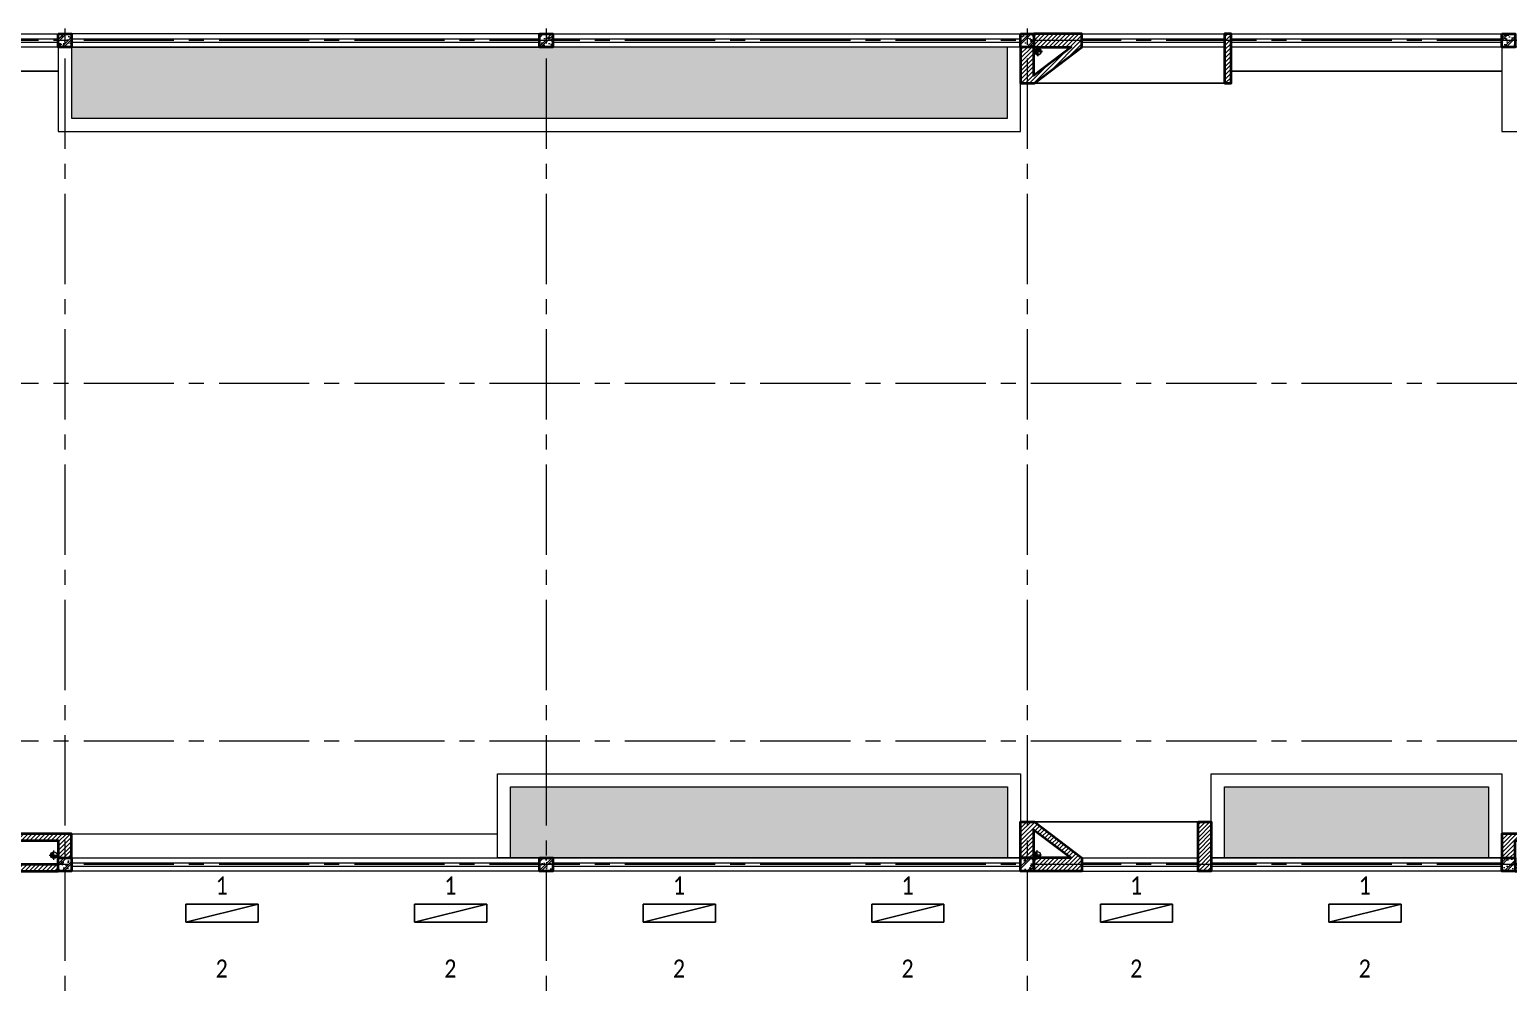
# Model space of a CAD drawing. Header units: millimetres. Extents: x 18326 to 214271, y -298828 to -198730.
# Drawn here: x 82760 to 107347, y -236590 to -220747 of the extents above; entities that cross this region are included whole.
import ezdxf
from ezdxf.enums import TextEntityAlignment as Align

# ---------------------------------------------------------------- set-up
doc = ezdxf.new("R2010")
doc.units = ezdxf.units.MM
doc.header["$LTSCALE"] = 20
doc.header["$MEASUREMENT"] = 0
doc.linetypes.add('xref LC GK$0$CENTER2', pattern=[1.125, 0.75, -0.125, 0.125, -0.125])
doc.linetypes.add('xref_mb.A2$0$2.Mat bang dien hinh$0$ACAD_ISO08W100', pattern=[36, 24, -3, 6, -3])
doc.layers.get('0').update_dxf_attribs({"lineweight": 0})
for name, color, linetype in [('!Cetech-TBD', 2, 'Continuous'), ('CDC-E-Note', 3, 'Continuous'), ('xref_mb.A2$0$1.TH_TM', 5, 'xref_mb.A2$0$TM'), ('xref_mb.A2$0$KV-Net thay 3', 251, 'Continuous'), ('xref_mb.A3$0$KV-Net thay 3', 251, 'Continuous')]:
    doc.layers.add(name, color=color, linetype=linetype)
for name, color, linetype, lineweight in [('xref LC GK$0$KV-Net truc', 251, 'xref LC GK$0$CENTER2', 9), ('xref_mb.A2$0$KV-Cat be tong', 6, 'Continuous', 35), ('xref_mb.A2$0$KV-Cat tuong', 4, 'Continuous', 35), ('xref_mb.A2$0$KV-Cay xanh', 78, 'Continuous', 5), ('xref_mb.A2$0$KV-Hatch', 179, 'Continuous', 5), ('xref_mb.A2$0$KV-Net thay 2', 8, 'Continuous', 13), ('xref_mb.A2$0$KV-Thiet bi', 59, 'Continuous', 9), ('xref_mb.A3$0$1', 1, 'Continuous', 25), ('xref_mb.A3$0$KV-Cat be tong', 6, 'Continuous', 35), ('xref_mb.A3$0$KV-Cat tuong', 4, 'Continuous', 35), ('xref_mb.A3$0$KV-Cay xanh', 78, 'Continuous', 5), ('xref_mb.A3$0$KV-Hatch', 179, 'Continuous', 5), ('xref_mb.A3$0$KV-Net manh', 25, 'Continuous', 5), ('xref_mb.A3$0$KV-Net thay 2', 8, 'Continuous', 13), ('xref_mb.A3$0$KV-Noi that', 35, 'Continuous', 9), ('xref_mb.A3$0$KV-Thiet bi', 59, 'Continuous', 9)]:
    doc.layers.add(name, color=color, linetype=linetype, lineweight=lineweight)
doc.styles.add('uv-abc', font='calibril.ttf', dxfattribs={"width": 0.85})
doc.styles.add('xref_mb.A2$0$TEXT LINE TYPE-UV ABC', font='uv-abc.shx')
doc.linetypes.add('xref_mb.A2$0$TM', pattern='A,16.5,-4,["M",xref_mb.A2$0$TEXT LINE TYPE-UV ABC,S=3,R=0,X=-1.3,Y=-1.3],-4', length=24.5)
pattern_1 = [(50, (0, 0), (215.17805, -18.82564), [22.5, -247.5]), (355, (0, 0), (-41.6254, 225.65764), [18, -198]), (100.4514, (17.93, -1.57), (173.55281, 206.83186), [19.12206, -210.34263]), (46.1842, (0, 60), (320.17231, -49.6557), [33.75, -371.25]), (96.6356, (26.68, 55.86), (280.3988, 292.23536), [28.6831, -315.5139]), (351.1842, (0, 60), (280.3986, 292.23558), [27, -297]), (21, (30, 45), (179.07212, -120.78567), [22.5, -247.5]), (326, (30, 45), (72.9946, 217.54501), [18, -198]), (71.4514, (44.92, 34.93), (252.06679, 96.75915), [19.12206, -210.34263]), (37.5, (0, 0), (3.647957, 99.868156), [0, -195.6, 0, -201, 0, -198.75]), (7.5, (0, 0), (78.92086, 118.323514), [0, -114.6, 0, -191.1, 0, -75.75]), (327.5, (-66.9, 0), (160.14673, -6.766462), [0, -75, 0, -234, 0, -310.5]), (317.5, (-96.9, 0), (174.95585, 30.031495), [0, -97.5, 0, -155.4, 0, -220.5]), (45, (0, 0), (-90.156115, 90.156115), []), (45, (0, 36.75), (-90.156115, 90.156115), [])]
pattern_2 = [(45, (-2211.68692, 549.289586), (-0.0441941738, 0.0441941738), [])]

# ---------------------------------------------------------------- blocks, each defined once
blk = doc.blocks.new('l57')
at = {"layer": '!Cetech-TBD'}
for p, q in [((-600, 150), (600, 150)), ((600, 150), (-600, -150)), ((-600, -150), (-600, 150)), ((600, 150), (600, -150)), ((600, -150), (-600, -150))]:
    blk.add_line(p, q, dxfattribs=at)
blk = doc.blocks.new('xref LC GK$0$LC')
at = {"layer": 'xref LC GK$0$KV-Net truc', "color": 8, "ltscale": 100}
for points in [[(53000, 10100), (53000, -85479)], [(61000, 10100), (61000, -85479)], [(69000, 10100), (69000, -85479)], [(117812, -12100), (-10253, -12100)], [(117812, -17800), (39359, -17800)], [(117812, -23750), (39359, -23750)], [(117812, -25800), (39359, -25800)]]:
    blk.add_lwpolyline(points, dxfattribs=at)
blk = doc.blocks.new('*U210')
at = {"color": 8}
blk.add_lwpolyline([(-2370, 0), (0, 0), (0, 50), (-2370, 50)], close=True, dxfattribs=at)
blk = doc.blocks.new('*U211')
at = {"color": 8}
blk.add_lwpolyline([(-4500, 0), (0, 0), (0, 50), (-4500, 50)], close=True, dxfattribs=at)
blk = doc.blocks.new('*U212')
at = {"color": 8}
blk.add_lwpolyline([(-7780, 0), (0, 0), (0, 50), (-7780, 50)], close=True, dxfattribs=at)
blk = doc.blocks.new('xref_mb.A2$0$cot22x22')
at = {"layer": 'xref_mb.A2$0$KV-Hatch'}
h = blk.add_hatch(dxfattribs=at)
h.set_pattern_fill('CHAU-01', color=8, scale=30, pattern_type=2)
h.set_pattern_definition(pattern_1)
h.paths.add_polyline_path([(-301545, 85409), (-301545, 85629), (-301765, 85629), (-301765, 85409)])
at = {"layer": 'xref_mb.A2$0$KV-Cat be tong', "color": 8}
blk.add_lwpolyline([(-301765, 85629), (-301545, 85629), (-301545, 85409), (-301765, 85409)], close=True, dxfattribs=at)
blk = doc.blocks.new('xref_mb.A2$0$dvct1')
at = {"layer": 'xref_mb.A2$0$KV-Cat be tong', "color": 8}
for p in [(860561, -86797), (868561, -86797), (876561, -86797), (884561, -86797)]:
    blk.add_blockref('xref_mb.A2$0$cot22x22', p, dxfattribs=at)
blk = doc.blocks.new('xref_mb.A2$0$LCT1')
at = {"layer": 'xref_mb.A2$0$KV-Cat be tong', "color": 8}
blk.add_blockref('xref_mb.A2$0$dvct1', (-526906, -8522), dxfattribs=at)
blk = doc.blocks.new('xref_mb.A2$0$od')
at = {"ltscale": 10}
h = blk.add_hatch(dxfattribs=at)
h.set_pattern_fill('ANSI31', color=8, scale=0.5, style=0)
h.set_pattern_definition(pattern_2)
h.paths.add_polyline_path([(-0.62, 0, -0.414214), (0, 0.62), (0, 0)])
h.paths.add_polyline_path([(0, -0.62, -0.414214), (-0.62, 0), (0, 0, 1)])
h.paths.add_polyline_path([(0, 0), (0, 0.62, -1)])
at = {"color": 8, "linetype": 'xref_mb.A2$0$2.Mat bang dien hinh$0$ACAD_ISO08W100', "ltscale": 0.02}
for p, q in [((-0.88, 0), (0.88, 0)), ((0, 0.88), (0, -0.88))]:
    blk.add_line(p, q, dxfattribs=at)
at = {"color": 8, "linetype": 'Continuous', "ltscale": 10}
blk.add_circle((0, 0), 0.625, dxfattribs=at)
for centre, start, end in [((0, -0.31), 90, 270), ((0, 0.31), 270, 90)]:
    blk.add_arc(centre, 0.312, start, end, dxfattribs=at)
blk = doc.blocks.new('xref_mb.A2$0$A$Cfcf270b9')
at = {"layer": 'xref_mb.A2$0$1.TH_TM', "color": 8, "lineweight": 40, "ltscale": 0.25, "xscale": 87.99999999985768, "yscale": 87.99999999985768, "zscale": 87.99999999985768}
blk.add_blockref('xref_mb.A2$0$od', (-15824, -183), dxfattribs=at)
blk = doc.blocks.new('*U277')
at = {"color": 8}
blk.add_lwpolyline([(-4830, 0), (0, 0), (0, 50), (-4830, 50)], close=True, dxfattribs=at)
blk = doc.blocks.new('*U281')
at = {"color": 8}
blk.add_lwpolyline([(-7780, 0), (0, 0), (0, 50), (-7780, 50)], close=True, dxfattribs=at)
blk = doc.blocks.new('*U282')
at = {"color": 8}
blk.add_lwpolyline([(-7780, 0), (0, 0), (0, 50), (-7780, 50)], close=True, dxfattribs=at)
blk = doc.blocks.new('xref_mb.A3$0$cot22x22')
at = {"layer": 'xref_mb.A3$0$KV-Hatch'}
h = blk.add_hatch(dxfattribs=at)
h.set_pattern_fill('CHAU-01', color=8, scale=30, pattern_type=2)
h.set_pattern_definition(pattern_1)
h.paths.add_polyline_path([(-301545, 85409), (-301545, 85629), (-301765, 85629), (-301765, 85409)])
at = {"layer": 'xref_mb.A3$0$KV-Cat be tong', "color": 8}
blk.add_lwpolyline([(-301765, 85629), (-301545, 85629), (-301545, 85409), (-301765, 85409)], close=True, dxfattribs=at)
blk = doc.blocks.new('xref_mb.A3$0$DVCT3')
at = {"layer": 'xref_mb.A3$0$1', "color": 8}
for p in [(860561, -100497), (868561, -100497), (876561, -100497), (884561, -100497)]:
    blk.add_blockref('xref_mb.A3$0$cot22x22', p, dxfattribs=at)
blk = doc.blocks.new('*U289')
at = {"color": 8}
blk.add_lwpolyline([(-1930, 0), (0, 0), (0, 50), (-1930, 50)], close=True, dxfattribs=at)
blk = doc.blocks.new('xref_mb.A3$0$od')
at = {"ltscale": 10}
h = blk.add_hatch(dxfattribs=at)
h.set_pattern_fill('ANSI31', color=8, scale=0.5, style=0)
h.set_pattern_definition(pattern_2)
h.paths.add_polyline_path([(-0.62, 0, -0.414214), (0, 0.62), (0, 0)])
h.paths.add_polyline_path([(0, -0.62, -0.414214), (-0.62, 0), (0, 0, 1)])
h.paths.add_polyline_path([(0, 0), (0, 0.62, -1)])
at = {"color": 8, "ltscale": 0.02}
for p, q in [((-0.88, 0), (0.88, 0)), ((0, 0.88), (0, -0.88))]:
    blk.add_line(p, q, dxfattribs=at)
at = {"color": 8, "ltscale": 10}
blk.add_circle((0, 0), 0.625, dxfattribs=at)
for centre, start, end in [((0, -0.31), 90, 270), ((0, 0.31), 270, 90)]:
    blk.add_arc(centre, 0.312, start, end, dxfattribs=at)
blk = doc.blocks.new('xref_mb.A3$0$TNM')
at = {"layer": 'xref_mb.A3$0$KV-Net manh', "color": 8, "lineweight": 40, "ltscale": 0.25, "xscale": 86.40000000209595, "yscale": 86.40000000209595, "zscale": 86.40000000209595, "rotation": 90}
for p in [(40392, 47695), (56739, 47700)]:
    blk.add_blockref('xref_mb.A3$0$od', p, dxfattribs=at)

msp = doc.modelspace()

# ---------------------------------------------------------------- hatches: boundary and pattern name
at = {"layer": 'xref_mb.A2$0$KV-Cay xanh'}
h = msp.add_hatch(dxfattribs=at)
h.set_pattern_fill('CROSS', color=8, scale=500)
h.set_pattern_definition([(0, (97206.89, -221259.98), (125, 125), [62.5, -187.5]), (90, (97238.14, -221291.23), (-125, 125), [62.5, -187.5])])
h.paths.add_polyline_path([(83457, -222220), (99017, -222220), (99017, -221040), (83457, -221040)])
at = {"layer": 'xref_mb.A2$0$KV-Hatch'}
h = msp.add_hatch(dxfattribs=at)
h.set_pattern_fill('ANSI31', color=8, scale=400)
h.paths.add_polyline_path([(112677, -220930), (115237, -220930), (115237, -220820), (112457, -220820), (112457, -221440), (115457, -221440), (115457, -221040), (115237, -221040), (115237, -221330), (112677, -221330)])
h.paths.add_polyline_path([(102627, -221640), (102737, -221640), (102737, -220820), (102627, -220820)])
h.paths.add_polyline_path([(99237, -221040), (99237, -221640), (99467, -221640), (100257, -221040), (100257, -220820), (99457, -220820), (99457, -221040), (100075, -221040), (99457, -221509), (99457, -221040)])
h.paths.add_polyline_path([(67457, -221040), (67457, -221640), (67227, -221640), (66437, -221040), (66437, -220820), (67237, -220820), (67237, -221040), (66619, -221040), (67237, -221509), (67237, -221040)])
h.paths.add_polyline_path([(56977, -220930), (59237, -220930), (59237, -220820), (56757, -220820), (56757, -221440), (59457, -221440), (59457, -221040), (59237, -221040), (59237, -221330), (56977, -221330)])
h.paths.add_polyline_path([(59567, -221640), (59457, -221640), (59457, -220820), (59567, -220820)])
h.paths.add_polyline_path([(51237, -221040), (51237, -221520), (50947, -221520), (50947, -220300), (51237, -220300), (51237, -220820), (51457, -220820), (51457, -220160), (50947, -220160), (50947, -219360), (51457, -219360), (51457, -219140), (50837, -219140), (50837, -221740), (51457, -221740), (51457, -221040)])
h.paths.add_polyline_path([(51457, -211520), (51237, -211520), (51237, -217540), (51457, -217540)])
h.paths.add_polyline_path([(52487, -211020), (51537, -211020), (51537, -211240), (52487, -211240)])
h.paths.add_polyline_path([(55647, -211020), (54987, -211020), (54987, -211240), (55647, -211240)])
at = {"layer": 'xref_mb.A3$0$KV-Cay xanh'}
h = msp.add_hatch(dxfattribs=at)
h.set_pattern_fill('CROSS', color=8, scale=500)
h.paths.add_polyline_path([(102627, -233340), (107017, -233340), (107017, -234520), (102627, -234520)])
h.paths.add_polyline_path([(90757, -233340), (99017, -233340), (99017, -234520), (90757, -234520)])
at = {"layer": 'xref_mb.A3$0$KV-Hatch'}
h = msp.add_hatch(dxfattribs=at)
h.set_pattern_fill('ANSI31', color=8, scale=400)
h.paths.add_polyline_path([(109707, -234630), (107457, -234630), (107457, -234740), (109927, -234740), (109927, -234120), (107237, -234120), (107237, -234520), (107457, -234520), (107457, -234230), (109707, -234230)])
h.paths.add_polyline_path([(102187, -233920), (102407, -233920), (102407, -234740), (102187, -234740)])
h.paths.add_polyline_path([(99457, -234740), (99457, -234520), (99237, -234520), (99237, -233920), (99467, -233920), (100257, -234520), (100257, -234740)])
h.paths.add_polyline_path([(100075, -234520), (99457, -234520), (99457, -234051)], flags=16)
h.paths.add_polyline_path([(80767, -234740), (83237, -234740), (83237, -234630), (80987, -234630), (80987, -234230), (83237, -234230), (83237, -234520), (83457, -234520), (83457, -234120), (80767, -234120)])
h.paths.add_polyline_path([(72437, -232690), (72437, -233000), (72347, -233000), (72347, -232160), (72437, -232160), (72437, -232470), (72657, -232470), (72657, -232050), (72237, -232050), (72237, -233110), (72657, -233110), (72657, -232690)])
h.paths.add_polyline_path([(72437, -226630), (72347, -226630), (72347, -225830), (72437, -225830), (72437, -226520), (72657, -226520), (72657, -225720), (72237, -225720), (72237, -226740), (72437, -226740)])
h.paths.add_polyline_path([(72437, -237520), (71837, -237520), (71837, -237750), (72437, -238540), (72657, -238540), (72657, -237740), (72437, -237740), (72437, -238358), (71967, -237740), (72437, -237740)])
h.paths.add_polyline_path([(71837, -240470), (71837, -240690), (72657, -240690), (72657, -240470)])
h.paths.add_polyline_path([(72437, -244468), (72437, -243640), (71967, -243640)], flags=16)
h.paths.add_polyline_path([(71837, -243650), (72437, -244650), (72657, -244650), (72657, -243420), (71837, -243420)])
h.paths.add_polyline_path([(71837, -250270), (71837, -250490), (72437, -250490), (72437, -250270)])
h.paths.add_polyline_path([(72437, -256440), (72437, -256330), (72347, -256330), (72347, -255910), (72437, -255910), (72437, -256220), (72657, -256220), (72657, -255800), (72237, -255800), (72237, -256440)])
h.paths.add_polyline_path([(84472, -245740), (84237, -245740), (84237, -246015), (82457, -246015), (82457, -245740), (82222, -245740), (82222, -246140), (84472, -246140)])
h.paths.add_polyline_path([(114197, -245740), (114432, -245740), (114432, -246015), (115222, -246015), (115222, -245740), (115457, -245740), (115457, -246140), (114197, -246140)])

# ---------------------------------------------------------------- linework, layer by layer
at = {"layer": 'xref_mb.A2$0$KV-Cat tuong', "color": 8}
msp.add_lwpolyline([(99237, -221040), (99237, -221640), (99467, -221640), (100257, -221040), (100257, -220820), (99457, -220820), (99457, -221040), (100075, -221040), (99457, -221509), (99457, -221040), (99237, -221040)], dxfattribs=at)
msp.add_lwpolyline([(102627, -221640), (102737, -221640), (102737, -220820), (102627, -220820)], close=True, dxfattribs=at)
at = {"layer": 'xref_mb.A2$0$KV-Net thay 2', "color": 8}
for points in [[(83237, -221040), (75457, -221040), (75457, -220820), (83237, -220820)], [(83237, -222440), (99237, -222440), (99237, -221040), (83237, -221040)], [(83457, -221040), (91237, -221040), (91237, -220820), (83457, -220820)], [(99017, -221040), (83457, -221040), (83457, -222220), (99017, -222220)], [(99237, -221040), (91457, -221040), (91457, -220820), (99237, -220820)], [(100257, -220820), (102627, -220820), (102627, -221040), (100257, -221040)], [(107237, -221040), (102737, -221040), (102737, -220820), (107237, -220820)], [(107237, -222440), (112457, -222440), (112457, -221040), (107237, -221040)]]:
    msp.add_lwpolyline(points, close=True, dxfattribs=at)
at = {"layer": 'xref_mb.A2$0$KV-Net thay 3', "color": 8}
for p, q in [((107237, -221440), (102737, -221440)), ((99467, -221640), (102627, -221640))]:
    msp.add_line(p, q, dxfattribs=at)
msp.add_lwpolyline([(72622, -221040), (75487, -221040), (75487, -221440), (83222, -221440)], dxfattribs=at)
at = {"layer": 'xref_mb.A3$0$KV-Cat tuong', "color": 8}
for points in [[(99457, -234740), (99457, -234520), (99237, -234520), (99237, -233920), (99467, -233920), (100257, -234520), (100257, -234740), (99457, -234740)], [(80767, -234740), (83237, -234740), (83237, -234630), (80987, -234630), (80987, -234230), (83237, -234230), (83237, -234520), (83457, -234520), (83457, -234120), (80767, -234120), (80767, -234740)]]:
    msp.add_lwpolyline(points, dxfattribs=at)
for points in [[(100075, -234520), (99457, -234520), (99457, -234051)], [(102187, -233920), (102407, -233920), (102407, -234740), (102187, -234740)], [(109707, -234630), (107457, -234630), (107457, -234740), (109927, -234740), (109927, -234120), (107237, -234120), (107237, -234520), (107457, -234520), (107457, -234230), (109707, -234230)]]:
    msp.add_lwpolyline(points, close=True, dxfattribs=at)
at = {"layer": 'xref_mb.A3$0$KV-Net thay 2', "color": 8}
for points in [[(90537, -233120), (99237, -233120), (99237, -234520), (90537, -234520)], [(102407, -233120), (107237, -233120), (107237, -234520), (102407, -234520)], [(90757, -233340), (99017, -233340), (99017, -234520), (90757, -234520)], [(102627, -233340), (107017, -233340), (107017, -234520), (102627, -234520)], [(91237, -234740), (83457, -234740), (83457, -234520), (91237, -234520)], [(99237, -234740), (91457, -234740), (91457, -234520), (99237, -234520)], [(102407, -234520), (107237, -234520), (107237, -234740), (102407, -234740)]]:
    msp.add_lwpolyline(points, close=True, dxfattribs=at)
for points in [[(83457, -234120), (90537, -234120)], [(100257, -234520), (102187, -234520)], [(100257, -234740), (102297, -234740)]]:
    msp.add_lwpolyline(points, dxfattribs=at)
at = {"layer": 'xref_mb.A3$0$KV-Net thay 3', "color": 8}
msp.add_line((99467, -233920), (102297, -233920), dxfattribs=at)
at = {"layer": 'xref_mb.A3$0$KV-Noi that', "color": 8}
msp.add_line((80987, -234740), (83237, -234740), dxfattribs=at)

# ---------------------------------------------------------------- block references
at = {"color": 8}
for name, p in [('xref_mb.A2$0$A$Cfcf270b9', (115347, -220930)), ('xref_mb.A2$0$LCT1', (51347, -211130)), ('xref_mb.A3$0$TNM', (42771, -282168))]:
    msp.add_blockref(name, p, dxfattribs=at)
at = {"xscale": 0.9999811998533592, "yscale": 0.9999811998533592, "zscale": 0.9999811998533592}
for p in [(85959, -235440), (89760, -235440), (93561, -235440), (97362, -235440), (101162, -235440), (104963, -235440)]:
    msp.add_blockref('l57', p, dxfattribs=at)
at = {"layer": 'xref LC GK$0$KV-Net truc', "color": 8}
msp.add_blockref('xref LC GK$0$LC', (30347, -208830), dxfattribs=at)
at = {"layer": 'xref_mb.A2$0$KV-Thiet bi', "color": 8, "rotation": 180}
for name, p in [('*U212', (75457, -220905)), ('*U212', (83457, -220905)), ('*U212', (91457, -220905)), ('*U210', (100257, -220905)), ('*U211', (102737, -220905))]:
    msp.add_blockref(name, p, dxfattribs=at)
at = {"layer": 'xref_mb.A3$0$1', "color": 8}
msp.add_blockref('xref_mb.A3$0$DVCT3', (-475559, -219651), dxfattribs=at)
at = {"layer": 'xref_mb.A3$0$KV-Thiet bi', "color": 8}
for name, p in [('*U282', (91237, -234655)), ('*U281', (99237, -234655)), ('*U289', (102187, -234655)), ('*U277', (107237, -234655))]:
    msp.add_blockref(name, p, dxfattribs=at)

# ---------------------------------------------------------------- texts
at = {"layer": 'CDC-E-Note', "style": 'uv-abc', "width": 0.85}
for s, p in [('1', (85854, -234979)), ('1', (89655, -234979)), ('1', (93456, -234979)), ('1', (97256, -234979)), ('1', (101057, -234979)), ('1', (104858, -234979)), ('2', (85854, -236359)), ('2', (89655, -236359)), ('2', (93456, -236359)), ('2', (97256, -236359)), ('2', (101057, -236359)), ('2', (104858, -236359))]:
    msp.add_text(s, height=300, dxfattribs=at).set_placement(p, align=Align.MIDDLE_LEFT)

doc.saveas('drawing.dxf')
